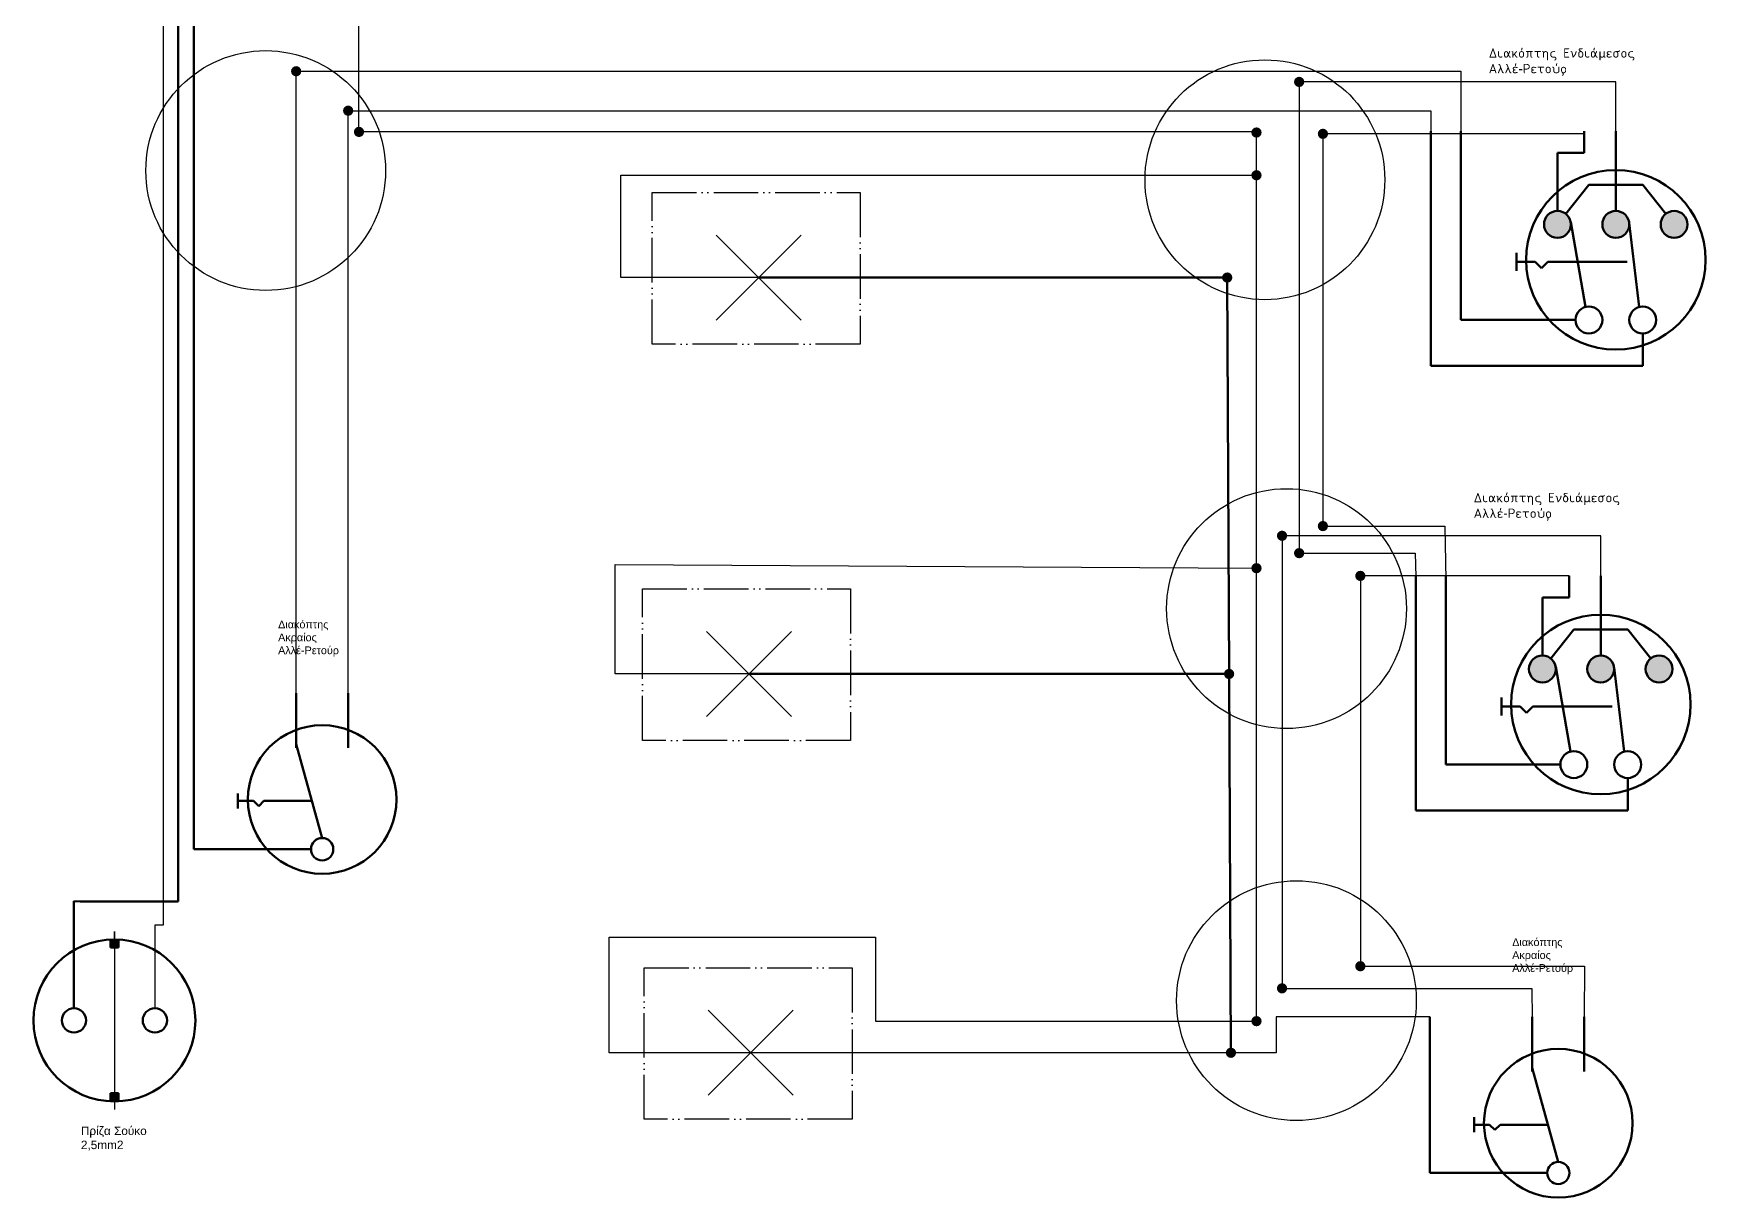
# Model space of a CAD drawing. Header units: millimetres. Extents: x 2489 to 3419, y 1173 to 2149.
# Drawn here: x 2517 to 3419, y 1173 to 1801 of the extents above; entities that cross this region are included whole.
import ezdxf

# ---------------------------------------------------------------- set-up
doc = ezdxf.new("R2010")
doc.units = ezdxf.units.MM
doc.linetypes.add('ACAD_ISO05W100', pattern=[33, 24, -3, 0, -3, 0, -3])
for name, color, linetype, lineweight in [('2S', 7, 'Continuous', 200), ('S', 7, 'Continuous', 100), ('S_2', 7, 'Continuous', 50), ('S_4', 7, 'Continuous', 25), ('Φάση', 1, 'Continuous', 100)]:
    doc.layers.add(name, color=color, linetype=linetype, lineweight=lineweight)
doc.layers.add('Ουδέτερος', color=4, linetype='Continuous')
doc.styles.get("Standard").update_dxf_attribs({"font": 'arial.ttf'})

msp = doc.modelspace()

# ---------------------------------------------------------------- hatches: boundary and pattern name
at = {"true_color": 0x000000}
h = msp.add_hatch(color=18, dxfattribs=at)
h.dxf.hatch_style = 1
edge = h.paths.add_edge_path()
edge.add_arc((2658.85, 1780.46), 2.77, 0, 360)
h = msp.add_hatch(color=18, dxfattribs=at)
h.dxf.hatch_style = 1
edge = h.paths.add_edge_path()
edge.add_arc((3199.69, 1774.72), 2.77, 0, 360)
h = msp.add_hatch(color=18, dxfattribs=at)
h.dxf.hatch_style = 1
edge = h.paths.add_edge_path()
edge.add_arc((2686.9, 1759.2), 2.77, 0, 360)
h = msp.add_hatch(color=18, dxfattribs=at)
h.dxf.hatch_style = 1
edge = h.paths.add_edge_path()
edge.add_arc((2692.73, 1747.77), 2.77, 0, 360)
h = msp.add_hatch(color=18, dxfattribs=at)
h.dxf.hatch_style = 1
edge = h.paths.add_edge_path()
edge.add_arc((3176.67, 1747.43), 2.77, 0, 360)
h = msp.add_hatch(color=18, dxfattribs=at)
h.dxf.hatch_style = 1
edge = h.paths.add_edge_path()
edge.add_arc((3212.5, 1746.72), 2.77, 0, 360)
h = msp.add_hatch(color=18, dxfattribs=at)
h.dxf.hatch_style = 1
edge = h.paths.add_edge_path()
edge.add_arc((3176.67, 1724.4), 2.77, 0, 360)
h = msp.add_hatch(color=18, dxfattribs=at)
h.dxf.hatch_style = 1
edge = h.paths.add_edge_path()
edge.add_arc((3160.9, 1669.24), 2.77, 0, 360)
h = msp.add_hatch(color=18, dxfattribs=at)
h.dxf.hatch_style = 1
edge = h.paths.add_edge_path()
edge.add_arc((3190.46, 1530.05), 2.77, 0, 360)
h = msp.add_hatch(color=18, dxfattribs=at)
h.dxf.hatch_style = 1
edge = h.paths.add_edge_path()
edge.add_arc((3212.5, 1535.29), 2.77, 0, 360)
h = msp.add_hatch(color=18, dxfattribs=at)
h.dxf.hatch_style = 1
edge = h.paths.add_edge_path()
edge.add_arc((3176.67, 1512.57), 2.77, 0, 360)
h = msp.add_hatch(color=18, dxfattribs=at)
h.dxf.hatch_style = 1
edge = h.paths.add_edge_path()
edge.add_arc((3199.69, 1520.7), 2.77, 0, 360)
h = msp.add_hatch(color=18, dxfattribs=at)
h.dxf.hatch_style = 1
edge = h.paths.add_edge_path()
edge.add_arc((3232.68, 1508.43), 2.77, 0, 360)
h = msp.add_hatch(color=18, dxfattribs=at)
h.dxf.hatch_style = 1
edge = h.paths.add_edge_path()
edge.add_arc((3161.91, 1455.56), 2.77, 0, 360)
h = msp.add_hatch(color=18, dxfattribs=at)
h.dxf.hatch_style = 1
edge = h.paths.add_edge_path()
edge.add_arc((3232.68, 1298.01), 2.77, 0, 360)
h = msp.add_hatch(color=18, dxfattribs=at)
h.dxf.hatch_style = 1
edge = h.paths.add_edge_path()
edge.add_arc((3190.46, 1286.08), 2.77, 0, 360)
h = msp.add_hatch(color=18, dxfattribs=at)
h.dxf.hatch_style = 1
edge = h.paths.add_edge_path()
edge.add_arc((3176.67, 1268.41), 2.77, 0, 360)
h = msp.add_hatch(color=18, dxfattribs=at)
h.dxf.hatch_style = 1
edge = h.paths.add_edge_path()
edge.add_arc((3162.92, 1251.35), 2.77, 0, 360)
at = {"layer": '2S'}
h = msp.add_hatch(color=256, dxfattribs=at)
h.dxf.hatch_style = 1
h.paths.add_polyline_path([(3409.15, 1697.88, 1), (3394.63, 1697.88, 1)])
h.paths.add_polyline_path([(3377.7, 1697.88, 1), (3363.18, 1697.88, 1)])
h.paths.add_polyline_path([(3346.24, 1697.88, 1), (3331.72, 1697.88, 1)])
h = msp.add_hatch(color=256, dxfattribs=at)
h.dxf.hatch_style = 1
h.paths.add_polyline_path([(3401.04, 1458.21, 1), (3386.52, 1458.21, 1)])
h.paths.add_polyline_path([(3369.58, 1458.21, 1), (3355.06, 1458.21, 1)])
h.paths.add_polyline_path([(3338.12, 1458.21, 1), (3323.61, 1458.21, 1)])
h = msp.add_hatch(color=256, dxfattribs=at)
h.dxf.hatch_style = 1
h.paths.add_polyline_path([(2560.84, 1312.44, 0.012506), (2558.66, 1312.39), (2558.66, 1308.08), (2560.84, 1308.08)])
h.paths.add_polyline_path([(2563.02, 1312.39, 0.012506), (2560.84, 1312.44), (2560.84, 1308.08), (2563.02, 1308.08)])
h = msp.add_hatch(color=256, dxfattribs=at)
h.dxf.hatch_style = 1
h.paths.add_polyline_path([(2560.84, 1229.49), (2558.68, 1229.49), (2558.68, 1225.18, 0.012373), (2560.84, 1225.13)])
h.paths.add_polyline_path([(2563.05, 1229.49), (2560.86, 1229.49), (2560.84, 1225.13, 0.012638), (2563.05, 1225.18)])

# ---------------------------------------------------------------- linework, layer by layer
at = {"color": 6}
for p, q in [((2658.85, 1767), (2658.85, 1780.46)), ((2658.85, 1780.46), (3286.88, 1780.46)), ((3286.88, 1780.46), (3286.88, 1748.1)), ((2658.85, 1445.27), (2658.85, 1767.39)), ((2686.9, 1445.09), (2686.9, 1759.2)), ((2686.9, 1759.2), (3270.74, 1759.2)), ((3270.74, 1759.2), (3270.74, 1747.69)), ((3362.32, 1530.05), (3190.46, 1530.05)), ((3190.46, 1530.05), (3190.46, 1286.08)), ((3362.32, 1508.43), (3362.32, 1530.05)), ((3345.29, 1508.43), (3232.68, 1508.43)), ((3232.68, 1508.43), (3232.68, 1298.01)), ((3232.68, 1298.01), (3353.61, 1298.01)), ((3353.61, 1298.01), (3353.44, 1270.75)), ((3190.46, 1286.08), (3325.23, 1286.08)), ((3325.23, 1286.08), (3325.39, 1269.81))]:
    msp.add_line(p, q, dxfattribs=at)
at = {"color": 8}
for p, q in [((3370.44, 1774.72), (3199.69, 1774.72)), ((3199.69, 1774.72), (3199.69, 1520.7)), ((3370.44, 1745.75), (3370.44, 1774.72)), ((3353.41, 1746.72), (3212.5, 1746.72)), ((3212.5, 1746.72), (3212.5, 1535.29)), ((3212.5, 1535.29), (3278.18, 1535.29)), ((3278.18, 1535.29), (3278.76, 1506.32)), ((3199.69, 1520.7), (3262.25, 1520.7)), ((3262.25, 1520.7), (3262.62, 1508))]:
    msp.add_line(p, q, dxfattribs=at)
for p, q in [((2885.29, 1692.17), (2931.16, 1646.3)), ((2931.16, 1692.17), (2885.29, 1646.3)), ((2880.04, 1478.49), (2925.92, 1432.62)), ((2925.92, 1478.49), (2880.04, 1432.62)), ((2880.99, 1274.28), (2926.87, 1228.41)), ((2926.87, 1274.28), (2880.99, 1228.41))]:
    msp.add_line(p, q)
at = {"color": 1}
for p, q in [((3270.24, 1270.75), (3187.33, 1270.75)), ((3187.33, 1270.75), (3187.33, 1251.35)), ((3187.33, 1251.35), (2903.93, 1251.35))]:
    msp.add_line(p, q, dxfattribs=at)
at = {"color": 3, "linetype": 'ACAD_ISO05W100'}
for points in [[(2850.79, 1715.04), (2962.96, 1715.04), (2962.96, 1633.41), (2850.79, 1633.41)], [(2845.55, 1501.36), (2957.71, 1501.36), (2957.71, 1419.73), (2845.55, 1419.73)], [(2846.5, 1297.15), (2958.66, 1297.15), (2958.66, 1215.52), (2846.5, 1215.52)]]:
    msp.add_lwpolyline(points, close=True, dxfattribs=at)
for centre in [(2642.44, 1726.94), (3181.22, 1721.97), (3192.87, 1490.8), (3198.23, 1279.46)]:
    msp.add_circle(centre, 64.64)
at = {"layer": '2S'}
for p, q in [((3354.04, 1653.4), (3346.13, 1699.12)), ((3383.08, 1653.4), (3377.64, 1698.74)), ((3345.93, 1413.73), (3338.02, 1459.45)), ((3374.96, 1413.73), (3369.53, 1459.07)), ((2672.88, 1367.08), (2658.85, 1417.69)), ((2558.66, 1308.08), (2558.66, 1312.39)), ((2560.84, 1308.08), (2558.66, 1308.08)), ((2560.84, 1308.08), (2563.02, 1308.08)), ((2563.02, 1308.08), (2563.02, 1312.39)), ((3339.42, 1192.57), (3325.39, 1243.18)), ((2560.86, 1229.49), (2558.68, 1229.49)), ((2558.68, 1229.49), (2558.68, 1225.18)), ((2560.84, 1225.13), (2560.86, 1229.49)), ((2560.86, 1229.49), (2563.05, 1229.49)), ((2563.05, 1229.49), (2563.05, 1225.18))]:
    msp.add_line(p, q, dxfattribs=at)
at = {"layer": 'S'}
for p, q in [((3270.74, 1621.63), (3270.74, 1748.1)), ((3286.88, 1646.39), (3286.88, 1748.1)), ((3353.41, 1736.53), (3353.41, 1748.1)), ((3370.44, 1719.18), (3370.44, 1748.1)), ((3338.98, 1705.14), (3338.98, 1736.53)), ((3338.98, 1736.53), (3353.41, 1736.53)), ((3355.92, 1719.18), (3343.5, 1703.56)), ((3355.92, 1719.18), (3384.96, 1719.18)), ((3370.44, 1719.18), (3370.44, 1705.14)), ((3384.96, 1719.16), (3397.37, 1703.56)), ((3316.88, 1672.82), (3316.88, 1682.5)), ((3348.66, 1646.39), (3286.88, 1646.39)), ((3384.96, 1639.13), (3384.96, 1621.63)), ((3384.96, 1621.63), (3270.74, 1621.63)), ((3262.62, 1381.96), (3262.62, 1508.43)), ((3278.76, 1406.72), (3278.76, 1508.43)), ((3345.29, 1496.86), (3345.29, 1508.43)), ((3362.32, 1479.51), (3362.32, 1508.43)), ((3330.87, 1465.47), (3330.87, 1496.86)), ((3330.87, 1496.86), (3345.29, 1496.86)), ((3347.8, 1479.51), (3335.38, 1463.89)), ((3347.8, 1479.51), (3376.84, 1479.51)), ((3362.32, 1479.51), (3362.32, 1465.47)), ((3376.84, 1479.49), (3389.26, 1463.89)), ((2603.7, 1361.07), (2603.7, 1445.27)), ((2658.85, 1415.69), (2658.85, 1445.27)), ((2686.9, 1415.69), (2686.9, 1445.27)), ((3308.76, 1433.15), (3308.76, 1442.83)), ((3340.54, 1406.72), (3278.76, 1406.72)), ((3376.84, 1399.46), (3376.84, 1381.96)), ((2627.44, 1383.1), (2627.44, 1391.11)), ((3376.84, 1381.96), (3262.62, 1381.96)), ((2666.87, 1361.07), (2603.7, 1361.07)), ((3270.24, 1186.56), (3270.24, 1270.75)), ((3325.39, 1241.18), (3325.39, 1270.75)), ((3353.44, 1241.18), (3353.44, 1270.75)), ((3293.98, 1208.58), (3293.98, 1216.6)), ((3333.41, 1186.56), (3270.24, 1186.56))]:
    msp.add_line(p, q, dxfattribs=at)
at = {"layer": 'S_2'}
for p, q in [((3326.99, 1677.66), (3316.88, 1677.66)), ((3330.41, 1674.24), (3326.99, 1677.66)), ((3333.83, 1677.66), (3330.41, 1674.24)), ((3343.35, 1677.66), (3333.83, 1677.66)), ((3365.07, 1677.66), (3343.35, 1677.66)), ((3376.58, 1677.66), (3365.07, 1677.66)), ((3318.87, 1437.99), (3308.76, 1437.99)), ((3322.29, 1434.57), (3318.87, 1437.99)), ((3325.71, 1437.99), (3322.29, 1434.57)), ((3335.23, 1437.99), (3325.71, 1437.99)), ((3356.95, 1437.99), (3335.23, 1437.99)), ((3368.47, 1437.99), (3356.95, 1437.99)), ((2635.8, 1387.1), (2627.44, 1387.1)), ((2638.64, 1384.27), (2635.8, 1387.1)), ((2641.47, 1387.1), (2638.64, 1384.27)), ((2649.35, 1387.1), (2641.47, 1387.1)), ((2667.33, 1387.1), (2649.35, 1387.1)), ((3302.34, 1212.59), (3293.98, 1212.59)), ((3305.18, 1209.76), (3302.34, 1212.59)), ((3308.01, 1212.59), (3305.18, 1209.76)), ((3315.89, 1212.59), (3308.01, 1212.59)), ((3333.87, 1212.59), (3315.89, 1212.59))]:
    msp.add_line(p, q, dxfattribs=at)
for centre, radius in [((3370.44, 1678.78), 48.39), ((3338.98, 1697.88), 7.26), ((3370.44, 1697.88), 7.26), ((3401.89, 1697.88), 7.26), ((3355.92, 1646.39), 7.26), ((3384.96, 1646.39), 7.26), ((3362.32, 1439.11), 48.39), ((3330.87, 1458.21), 7.26), ((3362.32, 1458.21), 7.26), ((3393.78, 1458.21), 7.26), ((2672.88, 1387.88), 40.06), ((3347.8, 1406.72), 7.26), ((3376.84, 1406.72), 7.26), ((2672.88, 1361.07), 6.01), ((2560.84, 1268.79), 43.66), ((2539.01, 1268.79), 6.55), ((2582.67, 1268.79), 6.55), ((3339.42, 1213.37), 40.06), ((3339.42, 1186.56), 6.01)]:
    msp.add_circle(centre, radius, dxfattribs=at)
at = {"layer": 'S_4'}
for p, q in [((2560.84, 1312.44), (2560.84, 1316.81)), ((2560.84, 1316.81), (2560.84, 1220.76)), ((2560.84, 1225.13), (2560.84, 1220.76))]:
    msp.add_line(p, q, dxfattribs=at)
at = {"layer": 'Ουδέτερος'}
for p, q in [((2692.73, 1747.77), (2692.73, 1863.87)), ((2587.2, 1808.51), (2587.2, 1320.15)), ((3176.67, 1747.77), (2692.73, 1747.77)), ((3176.67, 1268.41), (3176.67, 1747.77)), ((2833.88, 1669.24), (2833.88, 1724.4)), ((2833.88, 1724.4), (3176.67, 1724.4)), ((2908.22, 1669.24), (2833.88, 1669.24)), ((2830.85, 1455.56), (2830.85, 1514.58)), ((2830.85, 1514.58), (3176.67, 1512.57)), ((2902.98, 1455.56), (2830.85, 1455.56)), ((2587.2, 1320.15), (2582.67, 1320.15)), ((2582.67, 1320.15), (2582.67, 1275.33)), ((2587.2, 1320.15), (2587.2, 1320.15)), ((2827.59, 1251.35), (2827.59, 1313.61)), ((2827.59, 1313.61), (2971.29, 1313.61)), ((2971.29, 1313.61), (2971.29, 1268.41)), ((2971.29, 1268.41), (3176.67, 1268.41)), ((2903.93, 1251.35), (2827.59, 1251.35))]:
    msp.add_line(p, q, dxfattribs=at)
at = {"layer": 'Φάση'}
for p, q in [((2595.28, 1828.19), (2595.28, 1332.97)), ((2603.66, 1828.19), (2603.66, 1451.45)), ((2908.22, 1669.24), (3160.9, 1669.24)), ((3161.91, 1455.56), (3160.9, 1669.24)), ((2603.66, 1452.08), (2603.7, 1445.27)), ((2902.98, 1455.56), (3161.91, 1455.56)), ((3161.91, 1455.56), (3162.92, 1251.35)), ((2539.01, 1275.33), (2539.01, 1333.01)), ((2539.01, 1333.01), (2542.37, 1332.97)), ((2595.28, 1332.97), (2542.37, 1332.97))]:
    msp.add_line(p, q, dxfattribs=at)

# ---------------------------------------------------------------- texts
at = {"attachment_point": 1}
for s, insert, char_height, width in [('{\\fISOCPEUR|b0|i0|c161|p34;Διακόπτης Ενδιάμεσος\\PΑλλέ}-{\\fISOCPEUR|b0|i0|c161|p34;Ρετούρ}', (3301.92, 1792.82), 5.043, 82.6045), ('{\\fISOCPEUR|b0|i0|c161|p34;Διακόπτης Ενδιάμεσος\\PΑλλέ}-{\\fISOCPEUR|b0|i0|c161|p34;Ρετούρ}', (3293.8, 1553.15), 5.043, 82.6045), ('Διακόπτης\\PΑκραίος\\PΑλλέ-Ρετούρ', (2649.13, 1484.32), 4.1748, 38.137), ('Διακόπτης\\PΑκραίος\\PΑλλέ-Ρετούρ', (3314.57, 1313.06), 4.1748, 38.137), ('Πρίζα Σούκο\\P2,5mm2', (2542.77, 1211.55), 4.5497, 36.5063)]:
    msp.add_mtext(s, dxfattribs=dict(at, insert=insert, char_height=char_height, width=width))

doc.saveas('drawing.dxf')
